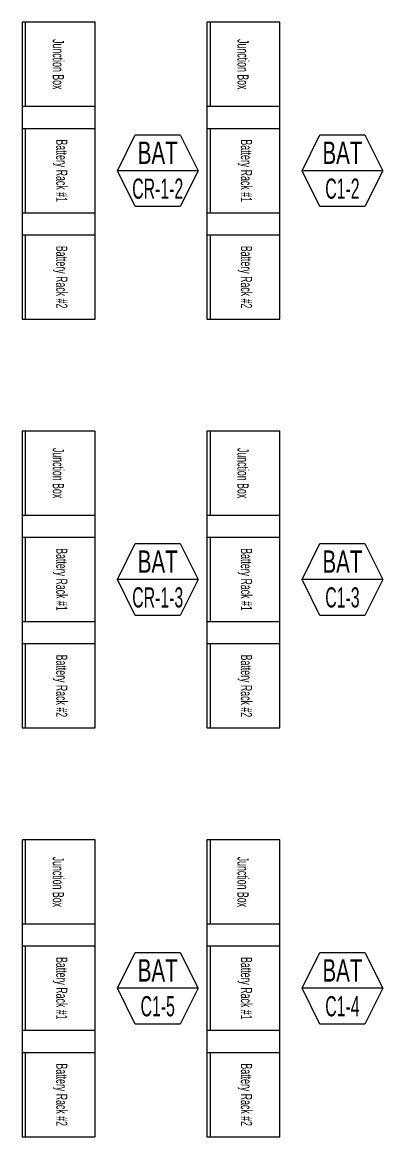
# Model space of a CAD drawing. Header units: millimetres. Extents: x 89978 to 501025, y -351975 to 835730.
# Drawn here: x 130654 to 133874, y -226395 to -216445 of the extents above; entities that cross this region are included whole.
import ezdxf
from ezdxf.enums import TextEntityAlignment as Align

# ---------------------------------------------------------------- set-up
doc = ezdxf.new("R2010")
doc.units = ezdxf.units.MM
doc.header["$LTSCALE"] = 150
doc.layers.add('------00 Switch Gear', color=3, linetype='Continuous')
doc.layers.add('------00 Switch Gear_Number', color=1, linetype='Continuous')
doc.styles.add('ELEC', font='')
doc.styles.get('ELEC').set_extended_font_data('Dotum')

# ---------------------------------------------------------------- blocks, each defined once
blk = doc.blocks.new('A$C2e8f9a8b')
at = {"color": 0}
blk.add_line((30, 750), (30, 0), dxfattribs=at)
blk.add_lwpolyline([(650, 0), (0, 0), (0, 750), (650, 750)], close=True, dxfattribs=at)

msp = doc.modelspace()

# ---------------------------------------------------------------- linework, layer by layer
at = {"layer": '------00 Switch Gear', "elevation": 0}
for points in [[(131303.6, -216445), (130653.6, -216445), (130653.6, -219095), (131303.6, -219095)], [(131303.6, -216445), (130653.6, -216445), (130653.6, -219095), (131303.6, -219095)], [(132953.6, -216445), (132303.6, -216445), (132303.6, -219095), (132953.6, -219095)], [(132953.6, -216445), (132303.6, -216445), (132303.6, -219095), (132953.6, -219095)], [(131303.6, -220095), (130653.6, -220095), (130653.6, -222745), (131303.6, -222745)], [(131303.6, -220095), (130653.6, -220095), (130653.6, -222745), (131303.6, -222745)], [(132953.6, -220095), (132303.6, -220095), (132303.6, -222745), (132953.6, -222745)], [(132953.6, -220095), (132303.6, -220095), (132303.6, -222745), (132953.6, -222745)], [(132953.6, -223745), (132303.6, -223745), (132303.6, -226395), (132953.6, -226395)], [(132953.6, -223745), (132303.6, -223745), (132303.6, -226395), (132953.6, -226395)]]:
    msp.add_lwpolyline(points, close=True, dxfattribs=at)
at = {"layer": '------00 Switch Gear'}
msp.add_lwpolyline([(131303.6, -223745), (130653.6, -223745), (130653.6, -226395), (131303.6, -226395)], close=True, dxfattribs=at)
msp.add_lwpolyline([(131303.6, -223745), (130653.6, -223745), (130653.6, -226395), (131303.6, -226395)], close=True, dxfattribs=at)
at = {"layer": '------00 Switch Gear_Number', "elevation": 0}
for points in [[(132223.6, -217770), (131503.6, -217770), (131663.2, -217450), (132063.9, -217450), (132223.6, -217770), (132063.9, -218090), (131663.2, -218090), (131503.6, -217770)], [(132223.6, -217770), (131503.6, -217770), (131663.2, -217450), (132063.9, -217450), (132223.6, -217770), (132063.9, -218090), (131663.2, -218090), (131503.6, -217770)], [(133873.6, -217770), (133153.6, -217770), (133313.2, -217450), (133713.9, -217450), (133873.6, -217770), (133713.9, -218090), (133313.2, -218090), (133153.6, -217770)], [(133873.6, -217770), (133153.6, -217770), (133313.2, -217450), (133713.9, -217450), (133873.6, -217770), (133713.9, -218090), (133313.2, -218090), (133153.6, -217770)], [(132223.6, -221420), (131503.6, -221420), (131663.2, -221100), (132063.9, -221100), (132223.6, -221420), (132063.9, -221740), (131663.2, -221740), (131503.6, -221420)], [(132223.6, -221420), (131503.6, -221420), (131663.2, -221100), (132063.9, -221100), (132223.6, -221420), (132063.9, -221740), (131663.2, -221740), (131503.6, -221420)], [(133873.6, -221420), (133153.6, -221420), (133313.2, -221100), (133713.9, -221100), (133873.6, -221420), (133713.9, -221740), (133313.2, -221740), (133153.6, -221420)], [(133873.6, -221420), (133153.6, -221420), (133313.2, -221100), (133713.9, -221100), (133873.6, -221420), (133713.9, -221740), (133313.2, -221740), (133153.6, -221420)], [(132223.6, -225070), (131503.6, -225070), (131663.2, -224750), (132063.9, -224750), (132223.6, -225070), (132063.9, -225390), (131663.2, -225390), (131503.6, -225070)], [(132223.6, -225070), (131503.6, -225070), (131663.2, -224750), (132063.9, -224750), (132223.6, -225070), (132063.9, -225390), (131663.2, -225390), (131503.6, -225070)], [(133873.6, -225070), (133153.6, -225070), (133313.2, -224750), (133713.9, -224750), (133873.6, -225070), (133713.9, -225390), (133313.2, -225390), (133153.6, -225070)], [(133873.6, -225070), (133153.6, -225070), (133313.2, -224750), (133713.9, -224750), (133873.6, -225070), (133713.9, -225390), (133313.2, -225390), (133153.6, -225070)]]:
    msp.add_lwpolyline(points, dxfattribs=at)

# ---------------------------------------------------------------- block references
at = {"layer": '------00 Switch Gear', "xscale": -1, "rotation": 180}
for p in [(130653.6, -216445), (130653.6, -216445), (132303.6, -216445), (132303.6, -216445), (130653.6, -217395), (130653.6, -217395), (132303.6, -217395), (132303.6, -217395), (130653.6, -218345), (130653.6, -218345), (132303.6, -218345), (132303.6, -218345), (130653.6, -220095), (130653.6, -220095), (132303.6, -220095), (132303.6, -220095), (130653.6, -221045), (130653.6, -221045), (132303.6, -221045), (132303.6, -221045), (130653.6, -221995), (130653.6, -221995), (132303.6, -221995), (132303.6, -221995), (130653.6, -223745), (130653.6, -223745), (132303.6, -223745), (132303.6, -223745), (130653.6, -224695), (130653.6, -224695), (132303.6, -224695), (132303.6, -224695), (130653.6, -225645), (130653.6, -225645), (132303.6, -225645), (132303.6, -225645)]:
    msp.add_blockref('A$C2e8f9a8b', p, dxfattribs=at)

# ---------------------------------------------------------------- texts
at = {"layer": '------00 Switch Gear', "style": 'ELEC', "width": 0.6}
for s, p in [('Junction Box', (130976, -216820)), ('Junction Box', (130976, -216820)), ('Junction Box', (132626, -216820)), ('Junction Box', (132626, -216820)), ('Battery Rack #1', (131006.6, -217770)), ('Battery Rack #1', (131006.6, -217770)), ('Battery Rack #1', (132656.6, -217770)), ('Battery Rack #1', (132656.6, -217770)), ('Battery Rack #2', (131006.6, -218720)), ('Battery Rack #2', (131006.6, -218720)), ('Battery Rack #2', (132656.6, -218720)), ('Battery Rack #2', (132656.6, -218720)), ('Junction Box', (130976, -220470)), ('Junction Box', (130976, -220470)), ('Junction Box', (132626, -220470)), ('Junction Box', (132626, -220470)), ('Battery Rack #1', (131006.6, -221420)), ('Battery Rack #1', (131006.6, -221420)), ('Battery Rack #1', (132656.6, -221420)), ('Battery Rack #1', (132656.6, -221420)), ('Battery Rack #2', (131006.6, -222370)), ('Battery Rack #2', (131006.6, -222370)), ('Battery Rack #2', (132656.6, -222370)), ('Battery Rack #2', (132656.6, -222370)), ('Junction Box', (130976, -224120)), ('Junction Box', (130976, -224120)), ('Junction Box', (132626, -224120)), ('Junction Box', (132626, -224120)), ('Battery Rack #1', (131006.6, -225070)), ('Battery Rack #1', (131006.6, -225070)), ('Battery Rack #1', (132656.6, -225070)), ('Battery Rack #1', (132656.6, -225070)), ('Battery Rack #2', (131006.6, -226020)), ('Battery Rack #2', (131006.6, -226020)), ('Battery Rack #2', (132656.6, -226020)), ('Battery Rack #2', (132656.6, -226020))]:
    msp.add_text(s, height=100, rotation=270, dxfattribs=at).set_placement(p, align=Align.MIDDLE_CENTER)
at = {"layer": '------00 Switch Gear_Number', "color": 0, "style": 'ELEC'}
for s, height, width, p in [('BAT', 200, 0.7, (131863.6, -217610)), ('BAT', 200, 0.7, (133513.6, -217610)), ('CR-1-2', 180, 0.6, (131863.6, -217930)), ('C1-2', 180, 0.6, (133513.6, -217930)), ('BAT', 200, 0.7, (131863.6, -221260)), ('BAT', 200, 0.7, (133513.6, -221260)), ('CR-1-3', 180, 0.6, (131863.6, -221580)), ('C1-3', 180, 0.6, (133513.6, -221580)), ('BAT', 200, 0.7, (131863.6, -224910)), ('BAT', 200, 0.7, (133513.6, -224910)), ('C1-5', 180, 0.6, (131863.6, -225230)), ('C1-4', 180, 0.6, (133513.6, -225230))]:
    msp.add_text(s, height=height, dxfattribs=dict(at, width=width)).set_placement(p, align=Align.MIDDLE_CENTER)

doc.saveas('drawing.dxf')
